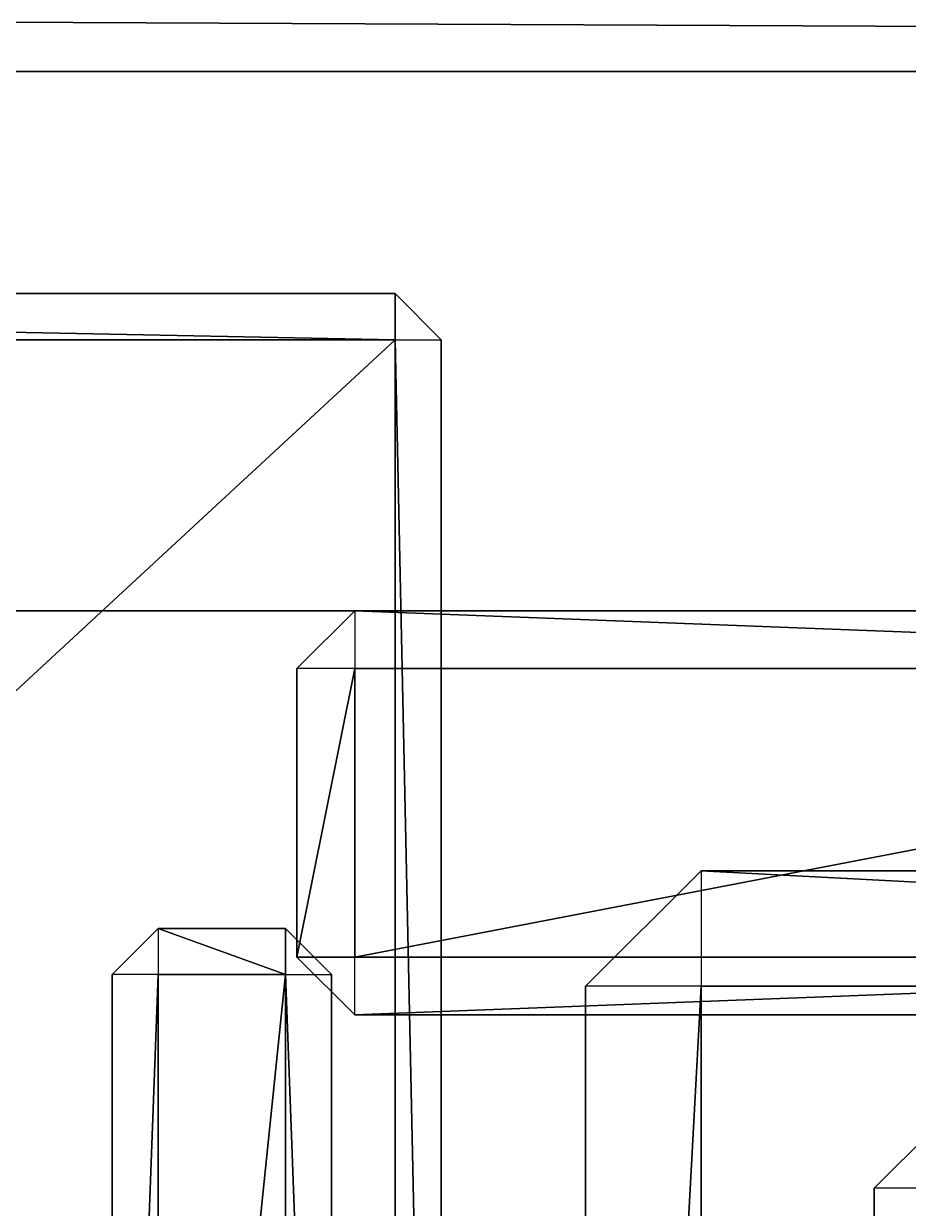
# Model space of a CAD drawing. Header units: millimetres. Extents: x -18 to 4450, y -985 to 970.
# Drawn here: x 1562.7 to 1715.9, y 456.5 to 661.8 of the extents above; entities that cross this region are included whole.
import ezdxf

# ---------------------------------------------------------------- set-up
doc = ezdxf.new("R2010")
doc.units = ezdxf.units.MM
for name, color, linetype in [('body__floor_pan', 40, 'CONTINUOUS'), ('chassis__right_body_mount_outrigger_3', 251, 'CONTINUOUS'), ('chassis__right_crossmember_2_gusset_front', 251, 'CONTINUOUS'), ('chassis__transfer_case_crossmember', 251, 'CONTINUOUS'), ('hard_top__white_hardtop_crowned_roof_skin', 7, 'CONTINUOUS'), ('hard_top__white_hardtop_roof', 7, 'CONTINUOUS'), ('interior__front_right_seat_base', 30, 'CONTINUOUS'), ('interior__right_front_floor_mat', 250, 'CONTINUOUS'), ('mechanical_clearance__pedal_column_hvac_clearance_zone', 7, 'CONTINUOUS')]:
    doc.layers.add(name, color=color, linetype=linetype)

msp = doc.modelspace()

# ---------------------------------------------------------------- linework, layer by layer
at = {"layer": 'body__floor_pan'}
for points in [[(901.549995, 665.000021, 626.550019), (901.549995, 653.450012, 615.00001), (3428.450108, 653.450012, 615.00001)], [(901.549995, 665.000021, 626.550019), (3428.450108, 653.450012, 615.00001), (3428.450108, 665.000021, 626.550019)], [(901.549995, 665.000021, 658.450007), (901.549995, 653.450012, 670.000017), (3428.450108, 653.450012, 670.000017)], [(901.549995, 665.000021, 658.450007), (3428.450108, 653.450012, 670.000017), (3428.450108, 665.000021, 658.450007)], [(901.549995, -653.450012, 670.000017), (3428.450108, -653.450012, 670.000017), (3428.450108, 653.450012, 670.000017)], [(901.549995, -653.450012, 670.000017), (3428.450108, 653.450012, 670.000017), (901.549995, 653.450012, 670.000017)], [(901.549995, -653.450012, 615.00001), (901.549995, 653.450012, 615.00001), (3428.450108, 653.450012, 615.00001)], [(901.549995, -653.450012, 615.00001), (3428.450108, 653.450012, 615.00001), (3428.450108, -653.450012, 615.00001)]]:
    msp.add_3dface(points, dxfattribs=at)
at = {"layer": 'chassis__right_body_mount_outrigger_3'}
for points in [[(1610.000014, 550.000012, 535.000026), (1620.000005, 560.000002, 535.000026), (1620.000005, 560.000002, 569.999993)], [(1610.000014, 550.000012, 535.000026), (1620.000005, 560.000002, 569.999993), (1610.000014, 550.000012, 569.999993)], [(1610.000014, 550.000012, 535.000026), (1620.000005, 560.000002, 535.000026), (1620.000005, 550.000012, 524.999976)], [(1610.000014, 550.000012, 569.999993), (1620.000005, 560.000002, 569.999993), (1620.000005, 550.000012, 579.999983)], [(1620.000005, 560.000002, 535.000026), (1620.000005, 560.000002, 569.999993), (1879.999995, 560.000002, 569.999993)], [(1620.000005, 560.000002, 535.000026), (1879.999995, 560.000002, 569.999993), (1879.999995, 560.000002, 535.000026)], [(1620.000005, 560.000002, 535.000026), (1620.000005, 550.000012, 524.999976), (1879.999995, 550.000012, 524.999976)], [(1620.000005, 560.000002, 535.000026), (1879.999995, 550.000012, 524.999976), (1879.999995, 560.000002, 535.000026)], [(1620.000005, 560.000002, 569.999993), (1620.000005, 550.000012, 579.999983), (1879.999995, 550.000012, 579.999983)], [(1620.000005, 560.000002, 569.999993), (1879.999995, 550.000012, 579.999983), (1879.999995, 560.000002, 569.999993)], [(1610.000014, 500, 535.000026), (1610.000014, 500, 569.999993), (1610.000014, 550.000012, 569.999993)], [(1610.000014, 500, 535.000026), (1610.000014, 550.000012, 569.999993), (1610.000014, 550.000012, 535.000026)], [(1610.000014, 500, 535.000026), (1620.000005, 500, 524.999976), (1620.000005, 550.000012, 524.999976)], [(1610.000014, 500, 535.000026), (1620.000005, 550.000012, 524.999976), (1610.000014, 550.000012, 535.000026)], [(1610.000014, 500, 569.999993), (1620.000005, 500, 579.999983), (1620.000005, 550.000012, 579.999983)], [(1610.000014, 500, 569.999993), (1620.000005, 550.000012, 579.999983), (1610.000014, 550.000012, 569.999993)], [(1620.000005, 500, 579.999983), (1879.999995, 500, 579.999983), (1879.999995, 550.000012, 579.999983)], [(1620.000005, 500, 579.999983), (1879.999995, 550.000012, 579.999983), (1620.000005, 550.000012, 579.999983)], [(1620.000005, 500, 524.999976), (1620.000005, 550.000012, 524.999976), (1879.999995, 550.000012, 524.999976)], [(1620.000005, 500, 524.999976), (1879.999995, 550.000012, 524.999976), (1879.999995, 500, 524.999976)], [(1610.000014, 500, 535.000026), (1620.000005, 490.00001, 535.000026), (1620.000005, 490.00001, 569.999993)], [(1610.000014, 500, 535.000026), (1620.000005, 490.00001, 569.999993), (1610.000014, 500, 569.999993)], [(1610.000014, 500, 535.000026), (1620.000005, 490.00001, 535.000026), (1620.000005, 500, 524.999976)], [(1610.000014, 500, 569.999993), (1620.000005, 490.00001, 569.999993), (1620.000005, 500, 579.999983)], [(1620.000005, 490.00001, 535.000026), (1620.000005, 500, 524.999976), (1879.999995, 500, 524.999976)], [(1620.000005, 490.00001, 535.000026), (1879.999995, 500, 524.999976), (1879.999995, 490.00001, 535.000026)], [(1620.000005, 490.00001, 569.999993), (1620.000005, 500, 579.999983), (1879.999995, 500, 579.999983)], [(1620.000005, 490.00001, 569.999993), (1879.999995, 500, 579.999983), (1879.999995, 490.00001, 569.999993)], [(1620.000005, 490.00001, 535.000026), (1879.999995, 490.00001, 535.000026), (1879.999995, 490.00001, 569.999993)], [(1620.000005, 490.00001, 535.000026), (1879.999995, 490.00001, 569.999993), (1620.000005, 490.00001, 569.999993)]]:
    msp.add_3dface(points, dxfattribs=at)
at = {"layer": 'chassis__right_crossmember_2_gusset_front'}
for points in [[(1577.999949, 497.020006, 472.979993), (1585.980058, 504.999995, 472.979993), (1585.980058, 504.999995, 547.020018)], [(1577.999949, 497.020006, 472.979993), (1585.980058, 504.999995, 547.020018), (1577.999949, 497.020006, 547.020018)], [(1577.999949, 497.020006, 472.979993), (1585.980058, 504.999995, 472.979993), (1585.980058, 497.020006, 465.000004)], [(1577.999949, 497.020006, 547.020018), (1585.980058, 504.999995, 547.020018), (1585.980058, 497.020006, 555.000007)], [(1585.980058, 504.999995, 472.979993), (1585.980058, 504.999995, 547.020018), (1608.019948, 504.999995, 547.020018)], [(1585.980058, 504.999995, 472.979993), (1608.019948, 504.999995, 547.020018), (1608.019948, 504.999995, 472.979993)], [(1585.980058, 504.999995, 472.979993), (1585.980058, 497.020006, 465.000004), (1608.019948, 497.020006, 465.000004)], [(1585.980058, 504.999995, 472.979993), (1608.019948, 497.020006, 465.000004), (1608.019948, 504.999995, 472.979993)], [(1585.980058, 504.999995, 547.020018), (1585.980058, 497.020006, 555.000007), (1608.019948, 497.020006, 555.000007)], [(1585.980058, 504.999995, 547.020018), (1608.019948, 497.020006, 555.000007), (1608.019948, 504.999995, 547.020018)], [(1616.000056, 497.020006, 472.979993), (1608.019948, 504.999995, 472.979993), (1608.019948, 504.999995, 547.020018)], [(1616.000056, 497.020006, 472.979993), (1608.019948, 504.999995, 547.020018), (1616.000056, 497.020006, 547.020018)], [(1616.000056, 497.020006, 472.979993), (1608.019948, 504.999995, 472.979993), (1608.019948, 497.020006, 465.000004)], [(1616.000056, 497.020006, 547.020018), (1608.019948, 504.999995, 547.020018), (1608.019948, 497.020006, 555.000007)], [(1577.999949, 282.979995, 472.979993), (1577.999949, 282.979995, 547.020018), (1577.999949, 497.020006, 547.020018)], [(1577.999949, 282.979995, 472.979993), (1577.999949, 497.020006, 547.020018), (1577.999949, 497.020006, 472.979993)], [(1577.999949, 282.979995, 472.979993), (1585.980058, 282.979995, 465.000004), (1585.980058, 497.020006, 465.000004)], [(1577.999949, 282.979995, 472.979993), (1585.980058, 497.020006, 465.000004), (1577.999949, 497.020006, 472.979993)], [(1577.999949, 282.979995, 547.020018), (1585.980058, 282.979995, 555.000007), (1585.980058, 497.020006, 555.000007)], [(1577.999949, 282.979995, 547.020018), (1585.980058, 497.020006, 555.000007), (1577.999949, 497.020006, 547.020018)], [(1585.980058, 282.979995, 555.000007), (1608.019948, 282.979995, 555.000007), (1608.019948, 497.020006, 555.000007)], [(1585.980058, 282.979995, 555.000007), (1608.019948, 497.020006, 555.000007), (1585.980058, 497.020006, 555.000007)], [(1585.980058, 282.979995, 465.000004), (1585.980058, 497.020006, 465.000004), (1608.019948, 497.020006, 465.000004)], [(1585.980058, 282.979995, 465.000004), (1608.019948, 497.020006, 465.000004), (1608.019948, 282.979995, 465.000004)], [(1616.000056, 282.979995, 472.979993), (1608.019948, 282.979995, 465.000004), (1608.019948, 497.020006, 465.000004)], [(1616.000056, 282.979995, 472.979993), (1608.019948, 497.020006, 465.000004), (1616.000056, 497.020006, 472.979993)], [(1616.000056, 282.979995, 547.020018), (1608.019948, 282.979995, 555.000007), (1608.019948, 497.020006, 555.000007)], [(1616.000056, 282.979995, 547.020018), (1608.019948, 497.020006, 555.000007), (1616.000056, 497.020006, 547.020018)], [(1616.000056, 282.979995, 472.979993), (1616.000056, 497.020006, 472.979993), (1616.000056, 497.020006, 547.020018)], [(1616.000056, 282.979995, 472.979993), (1616.000056, 497.020006, 547.020018), (1616.000056, 282.979995, 547.020018)]]:
    msp.add_3dface(points, dxfattribs=at)
at = {"layer": 'chassis__transfer_case_crossmember'}
for points in [[(1710.000038, 460.000008, 509.99999), (1720.000029, 469.999999, 509.99999), (1720.000029, 469.999999, 610.000014)], [(1710.000038, 460.000008, 509.99999), (1720.000029, 469.999999, 610.000014), (1710.000038, 460.000008, 610.000014)], [(1710.000038, 460.000008, 509.99999), (1720.000029, 469.999999, 509.99999), (1720.000029, 460.000008, 500)], [(1710.000038, 460.000008, 610.000014), (1720.000029, 469.999999, 610.000014), (1720.000029, 460.000008, 620.000005)], [(1710.000038, -460.000008, 509.99999), (1710.000038, -460.000008, 610.000014), (1710.000038, 460.000008, 610.000014)], [(1710.000038, -460.000008, 509.99999), (1710.000038, 460.000008, 610.000014), (1710.000038, 460.000008, 509.99999)], [(1710.000038, -460.000008, 509.99999), (1720.000029, -460.000008, 500), (1720.000029, 460.000008, 500)], [(1710.000038, -460.000008, 509.99999), (1720.000029, 460.000008, 500), (1710.000038, 460.000008, 509.99999)], [(1710.000038, -460.000008, 610.000014), (1720.000029, -460.000008, 620.000005), (1720.000029, 460.000008, 620.000005)], [(1710.000038, -460.000008, 610.000014), (1720.000029, 460.000008, 620.000005), (1710.000038, 460.000008, 610.000014)]]:
    msp.add_3dface(points, dxfattribs=at)
at = {"layer": 'hard_top__white_hardtop_crowned_roof_skin'}
for points in [[(1125, 0, 1932.000041), (3440.000057, 0, 1942.000031), (3440.000057, 759.99999, 1896.000028)], [(1125, 0, 1932.000041), (3440.000057, 759.99999, 1896.000028), (1125, 759.99999, 1886.000037)], [(1125, 0, 1906.000018), (1125, 759.99999, 1860.000014), (3440.000057, 759.99999, 1870.000005)], [(1125, 0, 1906.000018), (3440.000057, 759.99999, 1870.000005), (3440.000057, 0, 1916.000009)]]:
    msp.add_3dface(points, dxfattribs=at)
at = {"layer": 'hard_top__white_hardtop_roof'}
for points in [[(1222.180009, -757.82001, 1896.000028), (3487.81991, -757.82001, 1896.000028), (3487.81991, 757.82001, 1896.000028)], [(1222.180009, -757.82001, 1896.000028), (3487.81991, 757.82001, 1896.000028), (1222.180009, 757.82001, 1896.000028)], [(1222.180009, -757.82001, 1838.000059), (1222.180009, 757.82001, 1838.000059), (3487.81991, 757.82001, 1838.000059)], [(1222.180009, -757.82001, 1838.000059), (3487.81991, 757.82001, 1838.000059), (3487.81991, -757.82001, 1838.000059)]]:
    msp.add_3dface(points, dxfattribs=at)
at = {"layer": 'interior__front_right_seat_base'}
for points in [[(1659.999967, 495.000005, 720.000029), (1679.999948, 514.999986, 720.000029), (1679.999948, 514.999986, 810.000002)], [(1659.999967, 495.000005, 720.000029), (1679.999948, 514.999986, 810.000002), (1659.999967, 495.000005, 810.000002)], [(1659.999967, 495.000005, 720.000029), (1679.999948, 514.999986, 720.000029), (1679.999948, 495.000005, 699.999988)], [(1659.999967, 495.000005, 810.000002), (1679.999948, 514.999986, 810.000002), (1679.999948, 495.000005, 829.999983)], [(1679.999948, 514.999986, 720.000029), (1679.999948, 514.999986, 810.000002), (2059.999943, 514.999986, 810.000002)], [(1679.999948, 514.999986, 720.000029), (2059.999943, 514.999986, 810.000002), (2059.999943, 514.999986, 720.000029)], [(1679.999948, 514.999986, 720.000029), (1679.999948, 495.000005, 699.999988), (2059.999943, 495.000005, 699.999988)], [(1679.999948, 514.999986, 720.000029), (2059.999943, 495.000005, 699.999988), (2059.999943, 514.999986, 720.000029)], [(1679.999948, 514.999986, 810.000002), (1679.999948, 495.000005, 829.999983), (2059.999943, 495.000005, 829.999983)], [(1679.999948, 514.999986, 810.000002), (2059.999943, 495.000005, 829.999983), (2059.999943, 514.999986, 810.000002)], [(1659.999967, 125, 720.000029), (1659.999967, 125, 810.000002), (1659.999967, 495.000005, 810.000002)], [(1659.999967, 125, 720.000029), (1659.999967, 495.000005, 810.000002), (1659.999967, 495.000005, 720.000029)], [(1659.999967, 125, 720.000029), (1679.999948, 125, 699.999988), (1679.999948, 495.000005, 699.999988)], [(1659.999967, 125, 720.000029), (1679.999948, 495.000005, 699.999988), (1659.999967, 495.000005, 720.000029)], [(1659.999967, 125, 810.000002), (1679.999948, 125, 829.999983), (1679.999948, 495.000005, 829.999983)], [(1659.999967, 125, 810.000002), (1679.999948, 495.000005, 829.999983), (1659.999967, 495.000005, 810.000002)], [(1679.999948, 125, 829.999983), (2059.999943, 125, 829.999983), (2059.999943, 495.000005, 829.999983)], [(1679.999948, 125, 829.999983), (2059.999943, 495.000005, 829.999983), (1679.999948, 495.000005, 829.999983)], [(1679.999948, 125, 699.999988), (1679.999948, 495.000005, 699.999988), (2059.999943, 495.000005, 699.999988)], [(1679.999948, 125, 699.999988), (2059.999943, 495.000005, 699.999988), (2059.999943, 125, 699.999988)]]:
    msp.add_3dface(points, dxfattribs=at)
at = {"layer": 'interior__right_front_floor_mat'}
for points in [[(1350.000024, 560.000002, 722.99999), (1350.000024, 560.000002, 745.000005), (2109.999895, 560.000002, 745.000005)], [(1350.000024, 560.000002, 722.99999), (2109.999895, 560.000002, 745.000005), (2109.999895, 560.000002, 722.99999)], [(1350.000024, 59.999999, 745.000005), (2109.999895, 59.999999, 745.000005), (2109.999895, 560.000002, 745.000005)], [(1350.000024, 59.999999, 745.000005), (2109.999895, 560.000002, 745.000005), (1350.000024, 560.000002, 745.000005)], [(1350.000024, 59.999999, 722.99999), (1350.000024, 560.000002, 722.99999), (2109.999895, 560.000002, 722.99999)], [(1350.000024, 59.999999, 722.99999), (2109.999895, 560.000002, 722.99999), (2109.999895, 59.999999, 722.99999)]]:
    msp.add_3dface(points, dxfattribs=at)
at = {"layer": 'mechanical_clearance__pedal_column_hvac_clearance_zone'}
for points in [[(1223.00005, 615.00001, 907.999992), (1223.00005, 615.00001, 1312.000036), (1626.999974, 615.00001, 1312.000036)], [(1223.00005, 615.00001, 907.999992), (1626.999974, 615.00001, 1312.000036), (1626.999974, 615.00001, 907.999992)], [(1223.00005, 615.00001, 907.999992), (1223.00005, 606.999993, 899.999976), (1626.999974, 606.999993, 899.999976)], [(1223.00005, 615.00001, 907.999992), (1626.999974, 606.999993, 899.999976), (1626.999974, 615.00001, 907.999992)], [(1223.00005, 615.00001, 1312.000036), (1223.00005, 606.999993, 1320.000052), (1626.999974, 606.999993, 1320.000052)], [(1223.00005, 615.00001, 1312.000036), (1626.999974, 606.999993, 1320.000052), (1626.999974, 615.00001, 1312.000036)], [(1634.99999, 606.999993, 907.999992), (1626.999974, 615.00001, 907.999992), (1626.999974, 615.00001, 1312.000036)], [(1634.99999, 606.999993, 907.999992), (1626.999974, 615.00001, 1312.000036), (1634.99999, 606.999993, 1312.000036)], [(1634.99999, 606.999993, 907.999992), (1626.999974, 615.00001, 907.999992), (1626.999974, 606.999993, 899.999976)], [(1634.99999, 606.999993, 1312.000036), (1626.999974, 615.00001, 1312.000036), (1626.999974, 606.999993, 1320.000052)], [(1223.00005, 232.999995, 1320.000052), (1626.999974, 232.999995, 1320.000052), (1626.999974, 606.999993, 1320.000052)], [(1223.00005, 232.999995, 1320.000052), (1626.999974, 606.999993, 1320.000052), (1223.00005, 606.999993, 1320.000052)], [(1223.00005, 232.999995, 899.999976), (1223.00005, 606.999993, 899.999976), (1626.999974, 606.999993, 899.999976)], [(1223.00005, 232.999995, 899.999976), (1626.999974, 606.999993, 899.999976), (1626.999974, 232.999995, 899.999976)], [(1634.99999, 232.999995, 907.999992), (1626.999974, 232.999995, 899.999976), (1626.999974, 606.999993, 899.999976)], [(1634.99999, 232.999995, 907.999992), (1626.999974, 606.999993, 899.999976), (1634.99999, 606.999993, 907.999992)], [(1634.99999, 232.999995, 1312.000036), (1626.999974, 232.999995, 1320.000052), (1626.999974, 606.999993, 1320.000052)], [(1634.99999, 232.999995, 1312.000036), (1626.999974, 606.999993, 1320.000052), (1634.99999, 606.999993, 1312.000036)], [(1634.99999, 232.999995, 907.999992), (1634.99999, 606.999993, 907.999992), (1634.99999, 606.999993, 1312.000036)], [(1634.99999, 232.999995, 907.999992), (1634.99999, 606.999993, 1312.000036), (1634.99999, 232.999995, 1312.000036)]]:
    msp.add_3dface(points, dxfattribs=at)

doc.saveas('drawing.dxf')
